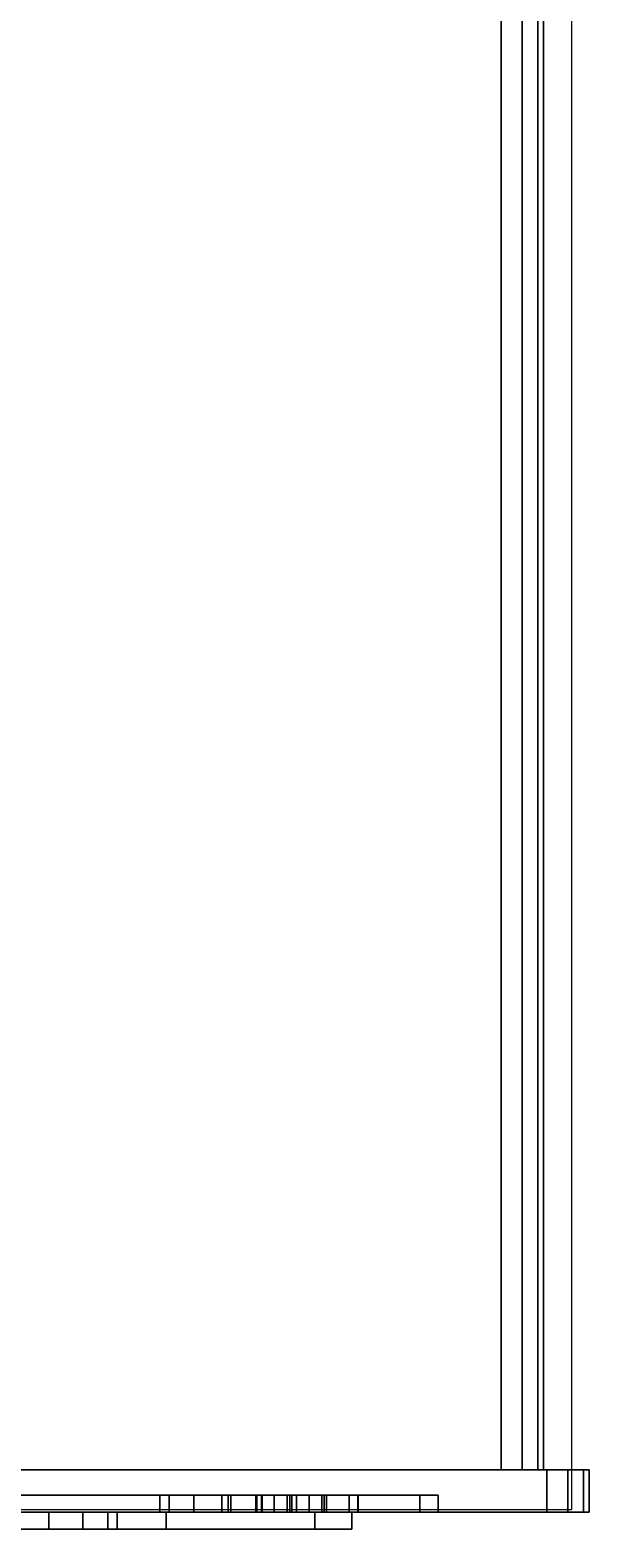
# Model space of a CAD drawing. Header units: millimetres. Extents: x 4513 to 24862, y 3359 to 11488.
# Drawn here: x 5195.2 to 5266.4, y 11096.5 to 11287.5 of the extents above; entities that cross this region are included whole.
import ezdxf

# ---------------------------------------------------------------- set-up
doc = ezdxf.new("R2010")
doc.units = ezdxf.units.MM

msp = doc.modelspace()

# ---------------------------------------------------------------- linework, layer by layer
for p, q in [((5264.24, 11099.05), (5264.24, 11478.39)), ((5078.42, 11099.05), (5264.24, 11099.05))]:
    msp.add_line(p, q)
for points, invisible_edges in [([(5082.42, 11104.1, 386.09), (5255.21, 11104.1, 386.09), (5255.21, 11476.7, 386.09)], 12), ([(5255.21, 11476.7, 386.09), (5082.42, 11476.7, 386.09), (5082.42, 11104.1, 386.09)], 12), ([(5082.42, 11476.7, 1.76), (5255.21, 11476.7, 1.76), (5082.42, 11104.1, 1.76)], 2), ([(5255.21, 11476.7, 1.76), (5255.21, 11104.1, 1.76), (5082.42, 11104.1, 1.76)], 12), ([(5257.91, 11476.7, 385.25), (5255.21, 11104.1, 386.09), (5257.91, 11104.1, 385.25)], 1), ([(5257.91, 11476.7, 385.25), (5255.21, 11476.7, 386.09), (5255.21, 11104.1, 386.09)], 12), ([(5255.21, 11476.7, 1.76), (5257.91, 11104.1, 2.6), (5255.21, 11104.1, 1.76)], 1), ([(5255.21, 11476.7, 1.76), (5257.91, 11476.7, 2.6), (5257.91, 11104.1, 2.6)], 12), ([(5259.88, 11476.7, 382.94), (5257.91, 11476.7, 385.25), (5257.91, 11104.1, 385.25)], 12), ([(5257.91, 11104.1, 385.25), (5259.88, 11104.1, 382.94), (5259.88, 11476.7, 382.94)], 12), ([(5257.91, 11104.1, 2.6), (5257.91, 11476.7, 2.6), (5259.88, 11104.1, 4.91)], 2), ([(5257.91, 11476.7, 2.6), (5259.88, 11476.7, 4.91), (5259.88, 11104.1, 4.91)], 12), ([(5260.61, 11476.7, 379.79), (5259.88, 11476.7, 382.94), (5259.88, 11104.1, 382.94)], 12), ([(5259.88, 11104.1, 382.94), (5260.61, 11104.1, 379.79), (5260.61, 11476.7, 379.79)], 12), ([(5259.88, 11104.1, 4.91), (5259.88, 11476.7, 4.91), (5260.61, 11476.7, 8.06)], 12), ([(5260.61, 11476.7, 8.06), (5260.61, 11104.1, 8.06), (5259.88, 11104.1, 4.91)], 12), ([(5260.61, 11476.7, 379.79), (5260.61, 11104.1, 8.06), (5260.61, 11476.7, 8.06)], 1), ([(5260.61, 11476.7, 379.79), (5260.61, 11104.1, 379.79), (5260.61, 11104.1, 8.06)], 12), ([(5255.21, 11104.1, 386.09), (5072.02, 11104.1, 386.31), (5072.74, 11104.1, 389.47)], 13), ([(5255.21, 11104.1, 386.09), (5082.42, 11104.1, 386.09), (5072.02, 11104.1, 386.31)], 14), ([(5255.21, 11104.1, 386.09), (5072.74, 11104.1, 389.47), (5074.72, 11104.1, 391.77)], 13), ([(5255.21, 11104.1, 386.09), (5074.72, 11104.1, 391.77), (5077.42, 11104.1, 392.62)], 13), ([(5255.21, 11104.1, 386.09), (5077.42, 11104.1, 392.62), (5261.02, 11104.1, 392.62)], 13), ([(5077.42, 11104.1, 392.62), (5077.42, 11098.7, 392.62), (5261.02, 11104.1, 392.62)], 2), ([(5077.42, 11098.7, 392.62), (5261.02, 11098.7, 392.62), (5261.02, 11104.1, 392.62)], 12), ([(5261.02, 11104.1, 1.74), (5077.42, 11104.1, 1.74), (5082.42, 11104.1, 1.76)], 14), ([(5261.02, 11104.1, 1.74), (5261.02, 11098.7, 1.74), (5077.42, 11098.7, 1.74)], 12), ([(5077.42, 11098.7, 1.74), (5077.42, 11104.1, 1.74), (5261.02, 11104.1, 1.74)], 12), ([(5261.02, 11104.1, 1.74), (5082.42, 11104.1, 1.76), (5255.21, 11104.1, 1.76)], 13), ([(5257.91, 11104.1, 385.25), (5255.21, 11104.1, 386.09), (5261.02, 11104.1, 392.62)], 14), ([(5255.21, 11104.1, 1.76), (5263.72, 11104.1, 2.58), (5261.02, 11104.1, 1.74)], 13), ([(5255.21, 11104.1, 1.76), (5257.91, 11104.1, 2.6), (5263.72, 11104.1, 2.58)], 14), ([(5259.88, 11104.1, 382.94), (5257.91, 11104.1, 385.25), (5261.02, 11104.1, 392.62)], 14), ([(5257.91, 11104.1, 2.6), (5259.88, 11104.1, 4.91), (5263.72, 11104.1, 2.58)], 14), ([(5260.61, 11104.1, 379.79), (5259.88, 11104.1, 382.94), (5261.02, 11104.1, 392.62)], 14), ([(5259.88, 11104.1, 4.91), (5260.61, 11104.1, 8.06), (5266.42, 11104.1, 8.04)], 14), ([(5260.61, 11104.1, 8.06), (5260.61, 11104.1, 379.79), (5261.02, 11104.1, 392.62)], 14), ([(5261.02, 11104.1, 392.62), (5263.72, 11104.1, 391.77), (5265.7, 11104.1, 389.47)], 12), ([(5263.72, 11104.1, 391.77), (5261.02, 11104.1, 392.62), (5263.72, 11098.7, 391.77)], 2), ([(5261.02, 11104.1, 392.62), (5261.02, 11098.7, 392.62), (5263.72, 11098.7, 391.77)], 12), ([(5261.02, 11098.7, 1.74), (5261.02, 11104.1, 1.74), (5263.72, 11098.7, 2.58)], 2), ([(5261.02, 11104.1, 1.74), (5263.72, 11104.1, 2.58), (5263.72, 11098.7, 2.58)], 12), ([(5265.7, 11104.1, 389.47), (5263.72, 11098.7, 391.77), (5265.7, 11098.7, 389.47)], 1), ([(5265.7, 11104.1, 389.47), (5263.72, 11104.1, 391.77), (5263.72, 11098.7, 391.77)], 12), ([(5266.42, 11104.1, 8.04), (5265.7, 11104.1, 4.89), (5263.72, 11104.1, 2.58)], 12), ([(5263.72, 11104.1, 2.58), (5265.7, 11104.1, 4.89), (5265.7, 11098.7, 4.89)], 12), ([(5265.7, 11098.7, 4.89), (5263.72, 11098.7, 2.58), (5263.72, 11104.1, 2.58)], 12), ([(5265.7, 11104.1, 389.47), (5265.7, 11098.7, 389.47), (5266.42, 11098.7, 386.31)], 12), ([(5266.42, 11098.7, 386.31), (5266.42, 11104.1, 386.31), (5265.7, 11104.1, 389.47)], 12), ([(5266.42, 11104.1, 8.04), (5266.42, 11098.7, 8.04), (5265.7, 11098.7, 4.89)], 12), ([(5265.7, 11098.7, 4.89), (5265.7, 11104.1, 4.89), (5266.42, 11104.1, 8.04)], 12), ([(5265.7, 11104.1, 389.47), (5266.42, 11104.1, 386.31), (5266.42, 11104.1, 8.04)], 12), ([(5266.42, 11104.1, 386.31), (5266.42, 11098.7, 386.31), (5266.42, 11098.7, 8.04)], 12), ([(5266.42, 11098.7, 8.04), (5266.42, 11104.1, 8.04), (5266.42, 11104.1, 386.31)], 12), ([(5090.41, 11100.86, 370.46), (5247.21, 11100.86, 370.46), (5090.41, 11098.7, 370.46)], 2), ([(5090.41, 11098.7, 370.46), (5247.21, 11100.86, 370.46), (5247.21, 11098.7, 370.46)], 1), ([(5247.21, 11100.86, 133.24), (5090.41, 11098.7, 133.24), (5247.21, 11098.7, 133.24)], 1), ([(5090.41, 11098.7, 133.24), (5247.21, 11100.86, 133.24), (5090.41, 11100.86, 133.24)], 1), ([(5092.78, 11100.86, 318.05), (5244.85, 11098.7, 318.05), (5244.85, 11100.86, 318.05)], 1), ([(5092.78, 11100.86, 318.05), (5092.78, 11098.7, 318.05), (5244.85, 11098.7, 318.05)], 12), ([(5244.85, 11100.86, 269.32), (5244.85, 11098.7, 269.32), (5092.78, 11098.7, 269.32)], 12), ([(5092.78, 11098.7, 269.32), (5092.78, 11100.86, 269.32), (5244.85, 11100.86, 269.32)], 12), ([(5244.85, 11100.86, 190.25), (5092.78, 11098.7, 190.25), (5244.85, 11098.7, 190.25)], 1), ([(5244.85, 11100.86, 190.25), (5092.78, 11100.86, 190.25), (5092.78, 11098.7, 190.25)], 12), ([(5244.85, 11100.86, 136), (5244.85, 11098.7, 136), (5092.78, 11100.86, 136)], 2), ([(5244.85, 11098.7, 136), (5092.78, 11098.7, 136), (5092.78, 11100.86, 136)], 12), ([(5103.02, 11100.86, 181.05), (5236.97, 11100.86, 178.29), (5236.97, 11100.86, 181.05)], 1), ([(5103.02, 11100.86, 181.05), (5103.02, 11100.86, 178.29), (5236.97, 11100.86, 178.29)], 12), ([(5236.97, 11100.86, 178.29), (5103.02, 11098.7, 178.29), (5236.97, 11098.7, 178.29)], 1), ([(5103.02, 11098.7, 178.29), (5236.97, 11100.86, 178.29), (5103.02, 11100.86, 178.29)], 1), ([(5103.02, 11100.86, 181.05), (5236.97, 11100.86, 181.05), (5103.02, 11098.7, 181.05)], 2), ([(5103.02, 11098.7, 181.05), (5236.97, 11100.86, 181.05), (5236.97, 11098.7, 181.05)], 1), ([(5247.21, 11100.86, 370.46), (5168.81, 11100.86, 318.05), (5244.85, 11100.86, 318.05)], 13), ([(5247.21, 11100.86, 370.46), (5168.81, 11100.86, 370.46), (5168.81, 11100.86, 318.05)], 14), ([(5224.77, 11100.86, 219.15), (5168.81, 11100.86, 190.25), (5244.85, 11100.86, 190.25)], 13), ([(5224.77, 11100.86, 219.15), (5220.42, 11100.86, 217.79), (5168.81, 11100.86, 190.25)], 14), ([(5244.85, 11100.86, 136), (5168.81, 11100.86, 133.24), (5247.21, 11100.86, 133.24)], 13), ([(5244.85, 11100.86, 136), (5168.81, 11100.86, 136), (5168.81, 11100.86, 133.24)], 14), ([(5244.85, 11100.86, 269.32), (5168.81, 11100.86, 269.32), (5216.07, 11100.86, 236.74)], 14), ([(5216.07, 11100.86, 219.15), (5212.89, 11100.86, 222.87), (5168.81, 11100.86, 269.32)], 14), ([(5212.89, 11100.86, 222.87), (5211.72, 11100.86, 227.94), (5168.81, 11100.86, 269.32)], 14), ([(5168.81, 11100.86, 269.32), (5212.89, 11100.86, 233.02), (5216.07, 11100.86, 236.74)], 13), ([(5168.81, 11100.86, 269.32), (5211.72, 11100.86, 227.94), (5212.89, 11100.86, 233.02)], 13), ([(5220.42, 11100.86, 217.79), (5216.07, 11100.86, 219.15), (5191.27, 11100.86, 214.15)], 14), ([(5216.07, 11100.86, 219.15), (5191.27, 11100.86, 238.98), (5191.27, 11100.86, 214.15)], 13), ([(5211.72, 11100.86, 227.94), (5212.89, 11098.7, 222.87), (5211.72, 11098.7, 227.94)], 1), ([(5211.72, 11100.86, 227.94), (5212.89, 11100.86, 222.87), (5212.89, 11098.7, 222.87)], 12), ([(5211.72, 11100.86, 227.94), (5211.72, 11098.7, 227.94), (5212.89, 11098.7, 233.02)], 12), ([(5212.89, 11098.7, 233.02), (5212.89, 11100.86, 233.02), (5211.72, 11100.86, 227.94)], 12), ([(5212.89, 11100.86, 222.87), (5216.07, 11100.86, 219.15), (5212.89, 11098.7, 222.87)], 2), ([(5216.07, 11100.86, 219.15), (5216.07, 11098.7, 219.15), (5212.89, 11098.7, 222.87)], 12), ([(5216.07, 11100.86, 236.74), (5212.89, 11100.86, 233.02), (5212.89, 11098.7, 233.02)], 12), ([(5212.89, 11098.7, 233.02), (5216.07, 11098.7, 236.74), (5216.07, 11100.86, 236.74)], 12), ([(5220.42, 11100.86, 238.1), (5216.07, 11100.86, 236.74), (5220.42, 11098.7, 238.1)], 2), ([(5216.07, 11100.86, 236.74), (5216.07, 11098.7, 236.74), (5220.42, 11098.7, 238.1)], 12), ([(5216.07, 11100.86, 219.15), (5220.42, 11100.86, 217.79), (5220.42, 11098.7, 217.79)], 12), ([(5220.42, 11098.7, 217.79), (5216.07, 11098.7, 219.15), (5216.07, 11100.86, 219.15)], 12), ([(5244.85, 11100.86, 269.32), (5216.07, 11100.86, 236.74), (5220.42, 11100.86, 238.1)], 13), ([(5223.95, 11100.86, 165.94), (5220.77, 11100.86, 162.22), (5219.6, 11100.86, 157.15)], 12), ([(5226.31, 11100.86, 152.8), (5224.69, 11100.86, 154.7), (5219.6, 11100.86, 157.15)], 14), ([(5224.69, 11100.86, 154.7), (5224.09, 11100.86, 157.29), (5219.6, 11100.86, 157.15)], 14), ([(5219.6, 11100.86, 157.15), (5224.09, 11100.86, 157.29), (5224.69, 11100.86, 159.87)], 13), ([(5219.6, 11100.86, 157.15), (5220.77, 11098.7, 162.22), (5219.6, 11098.7, 157.15)], 1), ([(5220.77, 11098.7, 162.22), (5219.6, 11100.86, 157.15), (5220.77, 11100.86, 162.22)], 1), ([(5226.31, 11100.86, 152.8), (5219.6, 11100.86, 157.15), (5220.77, 11100.86, 152.07)], 13), ([(5219.6, 11100.86, 157.15), (5219.6, 11098.7, 157.15), (5220.77, 11098.7, 152.07)], 12), ([(5219.6, 11100.86, 157.15), (5220.77, 11098.7, 152.07), (5220.77, 11100.86, 152.07)], 1), ([(5224.77, 11100.86, 236.74), (5220.42, 11098.7, 238.1), (5224.77, 11098.7, 236.74)], 1), ([(5224.77, 11100.86, 236.74), (5220.42, 11100.86, 238.1), (5220.42, 11098.7, 238.1)], 12), ([(5224.77, 11100.86, 219.15), (5224.77, 11098.7, 219.15), (5220.42, 11098.7, 217.79)], 12), ([(5220.42, 11098.7, 217.79), (5220.42, 11100.86, 217.79), (5224.77, 11100.86, 219.15)], 12), ([(5244.85, 11100.86, 269.32), (5220.42, 11100.86, 238.1), (5224.77, 11100.86, 236.74)], 13), ([(5223.95, 11100.86, 165.94), (5220.77, 11098.7, 162.22), (5220.77, 11100.86, 162.22)], 1), ([(5220.77, 11098.7, 162.22), (5223.95, 11100.86, 165.94), (5223.95, 11098.7, 165.94)], 1), ([(5228.53, 11100.86, 152.11), (5220.77, 11100.86, 152.07), (5223.95, 11100.86, 148.35)], 13), ([(5220.77, 11100.86, 152.07), (5220.77, 11098.7, 152.07), (5223.95, 11100.86, 148.35)], 2), ([(5223.95, 11100.86, 148.35), (5220.77, 11098.7, 152.07), (5223.95, 11098.7, 148.35)], 1), ([(5228.53, 11100.86, 152.11), (5226.31, 11100.86, 152.8), (5220.77, 11100.86, 152.07)], 14), ([(5228.53, 11100.86, 162.46), (5230.74, 11100.86, 161.77), (5223.95, 11100.86, 165.94)], 14), ([(5223.95, 11100.86, 165.94), (5226.31, 11100.86, 161.77), (5228.53, 11100.86, 162.46)], 13), ([(5223.95, 11100.86, 165.94), (5224.69, 11100.86, 159.87), (5226.31, 11100.86, 161.77)], 13), ([(5232.65, 11100.86, 165.94), (5228.3, 11100.86, 167.3), (5223.95, 11100.86, 165.94)], 12), ([(5228.3, 11100.86, 167.3), (5228.3, 11098.7, 167.3), (5223.95, 11100.86, 165.94)], 2), ([(5223.95, 11100.86, 165.94), (5228.3, 11098.7, 167.3), (5223.95, 11098.7, 165.94)], 1), ([(5223.95, 11100.86, 148.35), (5228.3, 11098.7, 146.99), (5228.3, 11100.86, 146.99)], 1), ([(5228.3, 11098.7, 146.99), (5223.95, 11100.86, 148.35), (5223.95, 11098.7, 148.35)], 1), ([(5230.74, 11100.86, 152.8), (5223.95, 11100.86, 148.35), (5228.3, 11100.86, 146.99)], 13), ([(5230.74, 11100.86, 152.8), (5228.53, 11100.86, 152.11), (5223.95, 11100.86, 148.35)], 14), ([(5224.09, 11100.86, 157.29), (5224.69, 11098.7, 154.7), (5224.09, 11098.7, 157.29)], 1), ([(5224.09, 11100.86, 157.29), (5224.69, 11100.86, 154.7), (5224.69, 11098.7, 154.7)], 12), ([(5224.09, 11100.86, 157.29), (5224.09, 11098.7, 157.29), (5224.69, 11098.7, 159.87)], 12), ([(5224.69, 11098.7, 159.87), (5224.69, 11100.86, 159.87), (5224.09, 11100.86, 157.29)], 12), ([(5224.69, 11100.86, 154.7), (5226.31, 11100.86, 152.8), (5224.69, 11098.7, 154.7)], 2), ([(5226.31, 11100.86, 152.8), (5226.31, 11098.7, 152.8), (5224.69, 11098.7, 154.7)], 12), ([(5226.31, 11100.86, 161.77), (5224.69, 11100.86, 159.87), (5224.69, 11098.7, 159.87)], 12), ([(5224.69, 11098.7, 159.87), (5226.31, 11098.7, 161.77), (5226.31, 11100.86, 161.77)], 12), ([(5224.77, 11100.86, 219.15), (5227.96, 11098.7, 222.87), (5224.77, 11098.7, 219.15)], 1), ([(5224.77, 11100.86, 219.15), (5227.96, 11100.86, 222.87), (5227.96, 11098.7, 222.87)], 12), ([(5224.77, 11100.86, 236.74), (5224.77, 11098.7, 236.74), (5227.96, 11098.7, 233.02)], 12), ([(5227.96, 11098.7, 233.02), (5227.96, 11100.86, 233.02), (5224.77, 11100.86, 236.74)], 12), ([(5227.96, 11100.86, 222.87), (5224.77, 11100.86, 219.15), (5244.85, 11100.86, 190.25)], 14), ([(5244.85, 11100.86, 269.32), (5224.77, 11100.86, 236.74), (5227.96, 11100.86, 233.02)], 13), ([(5228.53, 11100.86, 162.46), (5226.31, 11100.86, 161.77), (5228.53, 11098.7, 162.46)], 2), ([(5226.31, 11100.86, 161.77), (5226.31, 11098.7, 161.77), (5228.53, 11098.7, 162.46)], 12), ([(5226.31, 11100.86, 152.8), (5228.53, 11100.86, 152.11), (5228.53, 11098.7, 152.11)], 12), ([(5228.53, 11098.7, 152.11), (5226.31, 11098.7, 152.8), (5226.31, 11100.86, 152.8)], 12), ([(5227.96, 11100.86, 222.87), (5229.12, 11100.86, 227.94), (5227.96, 11098.7, 222.87)], 2), ([(5229.12, 11100.86, 227.94), (5229.12, 11098.7, 227.94), (5227.96, 11098.7, 222.87)], 12), ([(5229.12, 11100.86, 227.94), (5227.96, 11100.86, 233.02), (5227.96, 11098.7, 233.02)], 12), ([(5227.96, 11098.7, 233.02), (5229.12, 11098.7, 227.94), (5229.12, 11100.86, 227.94)], 12), ([(5227.96, 11100.86, 233.02), (5229.12, 11100.86, 227.94), (5244.85, 11100.86, 190.25)], 14), ([(5229.12, 11100.86, 227.94), (5227.96, 11100.86, 222.87), (5244.85, 11100.86, 190.25)], 14), ([(5232.65, 11100.86, 165.94), (5232.65, 11098.7, 165.94), (5228.3, 11098.7, 167.3)], 12), ([(5232.65, 11100.86, 165.94), (5228.3, 11098.7, 167.3), (5228.3, 11100.86, 167.3)], 1), ([(5232.65, 11100.86, 148.35), (5228.3, 11098.7, 146.99), (5232.65, 11098.7, 148.35)], 1), ([(5228.3, 11098.7, 146.99), (5232.65, 11100.86, 148.35), (5228.3, 11100.86, 146.99)], 1), ([(5230.74, 11100.86, 152.8), (5228.3, 11100.86, 146.99), (5232.65, 11100.86, 148.35)], 13), ([(5230.74, 11100.86, 161.77), (5228.53, 11098.7, 162.46), (5230.74, 11098.7, 161.77)], 1), ([(5230.74, 11100.86, 161.77), (5228.53, 11100.86, 162.46), (5228.53, 11098.7, 162.46)], 12), ([(5230.74, 11100.86, 152.8), (5230.74, 11098.7, 152.8), (5228.53, 11098.7, 152.11)], 12), ([(5228.53, 11098.7, 152.11), (5228.53, 11100.86, 152.11), (5230.74, 11100.86, 152.8)], 12), ([(5230.74, 11100.86, 152.8), (5232.37, 11098.7, 154.7), (5230.74, 11098.7, 152.8)], 1), ([(5230.74, 11100.86, 152.8), (5232.37, 11100.86, 154.7), (5232.37, 11098.7, 154.7)], 12), ([(5230.74, 11100.86, 161.77), (5230.74, 11098.7, 161.77), (5232.37, 11098.7, 159.87)], 12), ([(5232.37, 11098.7, 159.87), (5232.37, 11100.86, 159.87), (5230.74, 11100.86, 161.77)], 12), ([(5230.74, 11100.86, 161.77), (5232.37, 11100.86, 159.87), (5232.65, 11100.86, 165.94)], 14), ([(5232.37, 11100.86, 154.7), (5230.74, 11100.86, 152.8), (5232.65, 11100.86, 148.35)], 14), ([(5232.37, 11100.86, 154.7), (5232.96, 11100.86, 157.29), (5232.37, 11098.7, 154.7)], 2), ([(5232.96, 11100.86, 157.29), (5232.96, 11098.7, 157.29), (5232.37, 11098.7, 154.7)], 12), ([(5232.96, 11100.86, 157.29), (5232.37, 11100.86, 159.87), (5232.37, 11098.7, 159.87)], 12), ([(5232.37, 11098.7, 159.87), (5232.96, 11098.7, 157.29), (5232.96, 11100.86, 157.29)], 12), ([(5232.37, 11100.86, 159.87), (5232.96, 11100.86, 157.29), (5237, 11100.86, 157.15)], 14), ([(5232.96, 11100.86, 157.29), (5232.37, 11100.86, 154.7), (5232.65, 11100.86, 148.35)], 14), ([(5237, 11100.86, 157.15), (5235.84, 11100.86, 162.22), (5232.65, 11100.86, 165.94)], 12), ([(5232.65, 11100.86, 165.94), (5235.84, 11098.7, 162.22), (5232.65, 11098.7, 165.94)], 1), ([(5235.84, 11098.7, 162.22), (5232.65, 11100.86, 165.94), (5235.84, 11100.86, 162.22)], 1), ([(5232.65, 11100.86, 148.35), (5232.65, 11098.7, 148.35), (5235.84, 11098.7, 152.07)], 12), ([(5232.65, 11100.86, 148.35), (5235.84, 11098.7, 152.07), (5235.84, 11100.86, 152.07)], 1), ([(5232.65, 11100.86, 148.35), (5235.84, 11100.86, 152.07), (5237, 11100.86, 157.15)], 12), ([(5237, 11100.86, 157.15), (5235.84, 11098.7, 162.22), (5235.84, 11100.86, 162.22)], 1), ([(5235.84, 11098.7, 162.22), (5237, 11100.86, 157.15), (5237, 11098.7, 157.15)], 1), ([(5235.84, 11100.86, 152.07), (5235.84, 11098.7, 152.07), (5237, 11100.86, 157.15)], 2), ([(5237, 11100.86, 157.15), (5235.84, 11098.7, 152.07), (5237, 11098.7, 157.15)], 1), ([(5236.97, 11100.86, 181.05), (5236.97, 11098.7, 178.29), (5236.97, 11098.7, 181.05)], 1), ([(5236.97, 11098.7, 178.29), (5236.97, 11100.86, 181.05), (5236.97, 11100.86, 178.29)], 1), ([(5244.85, 11100.86, 318.05), (5244.85, 11098.7, 318.05), (5244.85, 11100.86, 269.32)], 2), ([(5244.85, 11098.7, 318.05), (5244.85, 11098.7, 269.32), (5244.85, 11100.86, 269.32)], 12), ([(5247.21, 11100.86, 370.46), (5244.85, 11100.86, 318.05), (5244.85, 11100.86, 269.32)], 13), ([(5244.85, 11100.86, 136), (5244.85, 11100.86, 190.25), (5244.85, 11098.7, 190.25)], 12), ([(5244.85, 11098.7, 190.25), (5244.85, 11098.7, 136), (5244.85, 11100.86, 136)], 12), ([(5244.85, 11100.86, 190.25), (5244.85, 11100.86, 136), (5247.21, 11100.86, 370.46)], 14), ([(5244.85, 11100.86, 136), (5247.21, 11100.86, 133.24), (5247.21, 11100.86, 370.46)], 13), ([(5247.21, 11100.86, 133.24), (5247.21, 11098.7, 370.46), (5247.21, 11100.86, 370.46)], 1), ([(5247.21, 11098.7, 370.46), (5247.21, 11100.86, 133.24), (5247.21, 11098.7, 133.24)], 1), ([(5247.21, 11098.7, 133.24), (5090.41, 11098.7, 133.24), (5072.02, 11098.7, 8.04)], 14), ([(5072.74, 11098.7, 389.47), (5090.41, 11098.7, 370.46), (5247.21, 11098.7, 370.46)], 13), ([(5074.72, 11098.7, 2.58), (5077.42, 11098.7, 1.74), (5261.02, 11098.7, 1.74)], 12), ([(5263.72, 11098.7, 391.77), (5261.02, 11098.7, 392.62), (5077.42, 11098.7, 392.62)], 12), ([(5236.18, 11098.7, 284.95), (5236.18, 11096.54, 284.95), (5103.02, 11096.54, 284.95)], 12), ([(5103.02, 11096.54, 284.95), (5103.02, 11098.7, 284.95), (5236.18, 11098.7, 284.95)], 12), ([(5103.02, 11098.7, 310.7), (5236.18, 11096.54, 310.7), (5236.18, 11098.7, 310.7)], 1), ([(5103.02, 11098.7, 310.7), (5103.02, 11096.54, 310.7), (5236.18, 11096.54, 310.7)], 12), ([(5244.85, 11098.7, 318.05), (5168.81, 11098.7, 310.7), (5236.18, 11098.7, 310.7)], 13), ([(5244.85, 11098.7, 318.05), (5168.81, 11098.7, 318.05), (5168.81, 11098.7, 310.7)], 14), ([(5212.54, 11098.7, 273), (5168.81, 11098.7, 269.32), (5244.85, 11098.7, 269.32)], 13), ([(5212.54, 11098.7, 273), (5212.54, 11098.7, 280.35), (5168.81, 11098.7, 269.32)], 14), ([(5236.18, 11098.7, 284.95), (5168.81, 11098.7, 284.95), (5231.46, 11098.7, 280.35)], 14), ([(5168.81, 11098.7, 284.95), (5212.54, 11098.7, 280.35), (5231.46, 11098.7, 280.35)], 13), ([(5236.97, 11098.7, 178.29), (5168.81, 11098.7, 178.29), (5228.3, 11098.7, 167.3)], 14), ([(5244.85, 11098.7, 190.25), (5168.81, 11098.7, 181.05), (5236.97, 11098.7, 181.05)], 13), ([(5244.85, 11098.7, 190.25), (5168.81, 11098.7, 190.25), (5168.81, 11098.7, 181.05)], 14), ([(5168.81, 11098.7, 178.29), (5193.22, 11098.7, 165.02), (5197.57, 11098.7, 166.38)], 13), ([(5228.3, 11098.7, 146.99), (5168.81, 11098.7, 136), (5244.85, 11098.7, 136)], 13), ([(5197.57, 11098.7, 146.07), (5193.22, 11098.7, 147.43), (5168.81, 11098.7, 136)], 14), ([(5197.57, 11096.54, 166.38), (5193.22, 11098.7, 165.02), (5193.22, 11096.54, 165.02)], 1), ([(5197.57, 11096.54, 166.38), (5197.57, 11098.7, 166.38), (5193.22, 11098.7, 165.02)], 12), ([(5193.22, 11096.54, 147.43), (5193.22, 11098.7, 147.43), (5197.57, 11096.54, 146.07)], 2), ([(5193.22, 11098.7, 147.43), (5197.57, 11098.7, 146.07), (5197.57, 11096.54, 146.07)], 12), ([(5197.57, 11098.7, 166.38), (5220.77, 11098.7, 162.22), (5223.95, 11098.7, 165.94)], 13), ([(5197.57, 11098.7, 166.38), (5201.92, 11098.7, 165.02), (5220.77, 11098.7, 162.22)], 14), ([(5197.57, 11098.7, 166.38), (5223.95, 11098.7, 165.94), (5228.3, 11098.7, 167.3)], 13), ([(5201.92, 11098.7, 165.02), (5197.57, 11098.7, 166.38), (5197.57, 11096.54, 166.38)], 12), ([(5197.57, 11096.54, 166.38), (5201.92, 11096.54, 165.02), (5201.92, 11098.7, 165.02)], 12), ([(5228.3, 11098.7, 146.99), (5201.92, 11098.7, 147.43), (5197.57, 11098.7, 146.07)], 13), ([(5197.57, 11096.54, 146.07), (5197.57, 11098.7, 146.07), (5201.92, 11098.7, 147.43)], 12), ([(5201.92, 11098.7, 147.43), (5201.92, 11096.54, 147.43), (5197.57, 11096.54, 146.07)], 12), ([(5201.92, 11098.7, 165.02), (5219.6, 11098.7, 157.15), (5220.77, 11098.7, 162.22)], 13), ([(5205.11, 11096.54, 161.3), (5205.11, 11098.7, 161.3), (5201.92, 11098.7, 165.02)], 12), ([(5201.92, 11098.7, 165.02), (5201.92, 11096.54, 165.02), (5205.11, 11096.54, 161.3)], 12), ([(5228.3, 11098.7, 146.99), (5205.11, 11098.7, 151.15), (5201.92, 11098.7, 147.43)], 13), ([(5201.92, 11098.7, 147.43), (5205.11, 11098.7, 151.15), (5205.11, 11096.54, 151.15)], 12), ([(5205.11, 11096.54, 151.15), (5201.92, 11096.54, 147.43), (5201.92, 11098.7, 147.43)], 12), ([(5223.95, 11098.7, 148.35), (5201.92, 11098.7, 165.02), (5205.11, 11098.7, 161.3)], 13), ([(5223.95, 11098.7, 148.35), (5220.77, 11098.7, 152.07), (5201.92, 11098.7, 165.02)], 14), ([(5220.77, 11098.7, 152.07), (5219.6, 11098.7, 157.15), (5201.92, 11098.7, 165.02)], 14), ([(5206.27, 11096.54, 156.23), (5206.27, 11098.7, 156.23), (5205.11, 11096.54, 161.3)], 2), ([(5206.27, 11098.7, 156.23), (5205.11, 11098.7, 161.3), (5205.11, 11096.54, 161.3)], 12), ([(5228.3, 11098.7, 146.99), (5223.95, 11098.7, 148.35), (5205.11, 11098.7, 151.15)], 14), ([(5223.95, 11098.7, 148.35), (5206.27, 11098.7, 156.23), (5205.11, 11098.7, 151.15)], 13), ([(5223.95, 11098.7, 148.35), (5205.11, 11098.7, 161.3), (5206.27, 11098.7, 156.23)], 13), ([(5205.11, 11096.54, 151.15), (5206.27, 11098.7, 156.23), (5206.27, 11096.54, 156.23)], 1), ([(5205.11, 11096.54, 151.15), (5205.11, 11098.7, 151.15), (5206.27, 11098.7, 156.23)], 12), ([(5216.07, 11098.7, 236.74), (5212.89, 11098.7, 233.02), (5211.72, 11098.7, 227.94)], 12), ([(5211.72, 11098.7, 227.94), (5212.89, 11098.7, 222.87), (5216.07, 11098.7, 219.15)], 12), ([(5231.46, 11098.7, 273), (5212.54, 11098.7, 273), (5244.85, 11098.7, 269.32)], 14), ([(5231.46, 11098.7, 273), (5231.46, 11096.54, 273), (5212.54, 11096.54, 273)], 12), ([(5212.54, 11096.54, 273), (5212.54, 11098.7, 273), (5231.46, 11098.7, 273)], 12), ([(5212.54, 11098.7, 280.35), (5231.46, 11096.54, 280.35), (5231.46, 11098.7, 280.35)], 1), ([(5212.54, 11098.7, 280.35), (5212.54, 11096.54, 280.35), (5231.46, 11096.54, 280.35)], 12), ([(5212.54, 11096.54, 273), (5212.54, 11096.54, 280.35), (5212.54, 11098.7, 280.35)], 12), ([(5212.54, 11098.7, 280.35), (5212.54, 11098.7, 273), (5212.54, 11096.54, 273)], 12), ([(5224.77, 11098.7, 236.74), (5220.42, 11098.7, 238.1), (5216.07, 11098.7, 236.74)], 12), ([(5216.07, 11098.7, 219.15), (5220.42, 11098.7, 217.79), (5224.77, 11098.7, 219.15)], 12), ([(5226.31, 11098.7, 161.77), (5224.09, 11098.7, 157.29), (5224.69, 11098.7, 154.7)], 13), ([(5226.31, 11098.7, 161.77), (5224.69, 11098.7, 159.87), (5224.09, 11098.7, 157.29)], 12), ([(5224.69, 11098.7, 154.7), (5226.31, 11098.7, 152.8), (5230.74, 11098.7, 152.8)], 14), ([(5229.12, 11098.7, 227.94), (5227.96, 11098.7, 233.02), (5224.77, 11098.7, 236.74)], 12), ([(5224.77, 11098.7, 219.15), (5227.96, 11098.7, 222.87), (5229.12, 11098.7, 227.94)], 12), ([(5230.74, 11098.7, 161.77), (5228.53, 11098.7, 162.46), (5226.31, 11098.7, 161.77)], 12), ([(5226.31, 11098.7, 152.8), (5228.53, 11098.7, 152.11), (5230.74, 11098.7, 152.8)], 12), ([(5236.97, 11098.7, 178.29), (5228.3, 11098.7, 167.3), (5232.65, 11098.7, 165.94)], 13), ([(5232.65, 11098.7, 148.35), (5228.3, 11098.7, 146.99), (5244.85, 11098.7, 136)], 14), ([(5232.96, 11098.7, 157.29), (5232.37, 11098.7, 159.87), (5230.74, 11098.7, 161.77)], 12), ([(5230.74, 11098.7, 152.8), (5232.37, 11098.7, 154.7), (5232.96, 11098.7, 157.29)], 12), ([(5231.46, 11098.7, 280.35), (5231.46, 11096.54, 280.35), (5231.46, 11098.7, 273)], 2), ([(5231.46, 11096.54, 280.35), (5231.46, 11096.54, 273), (5231.46, 11098.7, 273)], 12), ([(5236.18, 11098.7, 284.95), (5231.46, 11098.7, 280.35), (5231.46, 11098.7, 273)], 13), ([(5232.65, 11098.7, 165.94), (5235.84, 11098.7, 162.22), (5236.97, 11098.7, 178.29)], 14), ([(5235.84, 11098.7, 152.07), (5232.65, 11098.7, 148.35), (5244.85, 11098.7, 136)], 14), ([(5235.84, 11098.7, 162.22), (5237, 11098.7, 157.15), (5244.85, 11098.7, 190.25)], 14), ([(5237, 11098.7, 157.15), (5235.84, 11098.7, 152.07), (5244.85, 11098.7, 190.25)], 14), ([(5235.84, 11098.7, 152.07), (5244.85, 11098.7, 136), (5244.85, 11098.7, 190.25)], 13), ([(5236.18, 11098.7, 310.7), (5236.18, 11096.54, 310.7), (5236.18, 11098.7, 284.95)], 2), ([(5236.18, 11096.54, 310.7), (5236.18, 11096.54, 284.95), (5236.18, 11098.7, 284.95)], 12), ([(5244.85, 11098.7, 269.32), (5236.18, 11098.7, 310.7), (5236.18, 11098.7, 284.95)], 13), ([(5244.85, 11098.7, 269.32), (5244.85, 11098.7, 318.05), (5236.18, 11098.7, 310.7)], 14), ([(5244.85, 11098.7, 190.25), (5236.97, 11098.7, 181.05), (5236.97, 11098.7, 178.29)], 13), ([(5247.21, 11098.7, 370.46), (5247.21, 11098.7, 133.24), (5265.7, 11098.7, 4.89)], 14), ([(5261.02, 11098.7, 1.74), (5263.72, 11098.7, 2.58), (5265.7, 11098.7, 4.89)], 12), ([(5266.42, 11098.7, 386.31), (5265.7, 11098.7, 389.47), (5263.72, 11098.7, 391.77)], 12), ([(5265.7, 11098.7, 4.89), (5266.42, 11098.7, 8.04), (5266.42, 11098.7, 386.31)], 12), ([(5236.18, 11096.54, 284.95), (5236.18, 11096.54, 310.7), (5103.02, 11096.54, 310.7)], 12), ([(5103.02, 11096.54, 310.7), (5103.02, 11096.54, 284.95), (5236.18, 11096.54, 284.95)], 12), ([(5201.92, 11096.54, 165.02), (5197.57, 11096.54, 166.38), (5193.22, 11096.54, 165.02)], 12), ([(5193.22, 11096.54, 147.43), (5197.57, 11096.54, 146.07), (5201.92, 11096.54, 147.43)], 12), ([(5206.27, 11096.54, 156.23), (5205.11, 11096.54, 161.3), (5201.92, 11096.54, 165.02)], 12), ([(5201.92, 11096.54, 147.43), (5205.11, 11096.54, 151.15), (5206.27, 11096.54, 156.23)], 12), ([(5212.54, 11096.54, 273), (5231.46, 11096.54, 273), (5231.46, 11096.54, 280.35)], 12), ([(5231.46, 11096.54, 280.35), (5212.54, 11096.54, 280.35), (5212.54, 11096.54, 273)], 12)]:
    msp.add_3dface(points, dxfattribs=dict(invisible_edges=invisible_edges))

doc.saveas('drawing.dxf')
